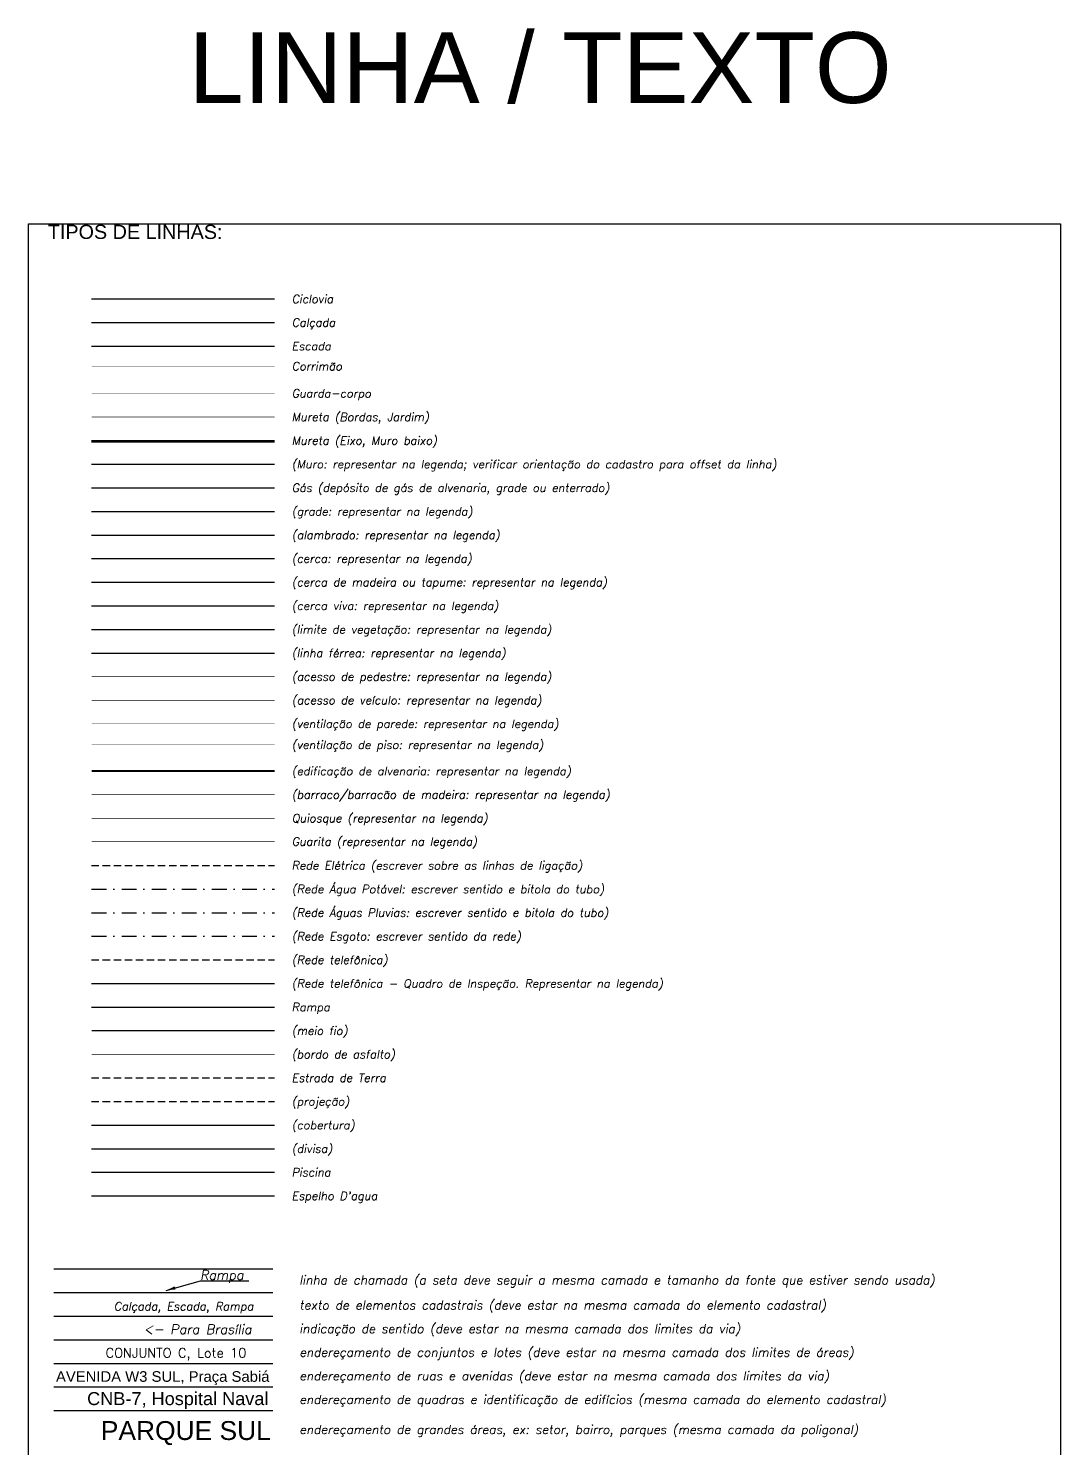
# Model space of a CAD drawing. Extents: x 190546 to 194941, y 8251022 to 8268833.
# Drawn here: x 190546.1 to 190721.1, y 8251432.2 to 8251672.8 of the extents above; entities that cross this region are included whole.
import ezdxf
from ezdxf.enums import TextEntityAlignment as Align

# ---------------------------------------------------------------- set-up
doc = ezdxf.new("R2010")
doc.units = 0
doc.header["$LTSCALE"] = 10
doc.header["$MEASUREMENT"] = 0
for name, pattern in [('CONTINUO', [0]), ('DASHDOT2', [0.5, 0.25, -0.125, 0, -0.125]), ('HIDDEN2', [0.1875, 0.125, -0.0625])]:
    doc.linetypes.add(name, pattern=pattern)
for name, color, linetype in [('TOP-ACESSO_DE_PEDESTRE', 53, 'CONTINUOUS'), ('TOP-ACESSO_DE_VEICULOS', 90, 'CONTINUOUS'), ('TOP-ALAMBRADO', 157, 'ALAMBRADO'), ('TOP-BORDO_DE_ASFALTO', 251, 'CONTINUOUS'), ('TOP-CALÇADA', 1, 'CONTINUOUS'), ('TOP-CERCA', 7, 'CERCA'), ('TOP-CERCA_DE_MADEIRA-TAPUM', 24, 'CERCA_MADEIRA'), ('TOP-CERCA_VIVA', 94, 'CERCA_VIVA'), ('TOP-CICLOVIA', 36, 'CONTINUOUS'), ('TOP-COBERTURA', 242, 'CONTINUOUS'), ('TOP-CORRIMÃO', 163, 'CONTINUOUS'), ('TOP-DEPÓSITO_DE_GÁS', 230, 'CONTINUOUS'), ('TOP-DIVISA', 2, 'CONTINUOUS'), ('TOP-EDICAÇÃO-MADEIRA', 26, 'CONTINUOUS'), ('TOP-EDIFICAÇÃO-ALVENARIA', 184, 'CONTINUOUS'), ('TOP-ESCADA', 152, 'CONTINUOUS'), ('TOP-ESPELHO_D_ÁGUA', 152, 'CONTINUOUS'), ('TOP-ESTRADA_DE_TERRA', 24, 'HIDDEN2'), ('TOP-GRADE', 167, 'GRADE'), ('TOP-GUARDA_CORPO', 161, 'CONTINUOUS'), ('TOP-GUARITA', 187, 'CONTINUOUS'), ('TOP-LIMITE_DE_VEGETAÇÃO', 80, 'LIMITE_VEGET'), ('TOP-LINHA_FÉRREA', 147, 'ESTRADA_FERRO'), ('TOP-MEIO_FIO', 7, 'CONTINUOUS'), ('TOP-MURETA', 20, 'CONTINUOUS'), ('TOP-MURETA_JARDIM', 7, 'CONTINUOUS'), ('TOP-MURO', 3, 'CONTINUOUS'), ('TOP-PISCINA', 130, 'CONTINUOUS'), ('TOP-PROJEÇÃO', 206, 'HIDDEN2'), ('TOP-QUIOSQUE', 20, 'CONTINUOUS'), ('TOP-RAMPA', 172, 'CONTINUOUS'), ('TOP-REDE_ELÉTRICA', 10, 'HIDDEN2'), ('TOP-REDE_ESGOTO', 34, 'DASHDOT2'), ('TOP-REDE_TELEFONICA', 30, 'HIDDEN2'), ('TOP-REDE_TELEFONICA-_QUADR', 30, 'CONTINUOUS'), ('TOP-REDE_ÁGUA_POTÁVEL', 131, 'DASHDOT2'), ('TOP-REDE_ÁGUAS_PLUVIAIS', 170, 'DASHDOT2'), ('TOP-URB', 250, 'CONTINUOUS'), ('TOP-VENTILAÇÃO_DE_PAREDE', 142, 'CONTINUOUS'), ('TOP-VENTILAÇÃO_DE_PISO', 144, 'CONTINUO')]:
    doc.layers.add(name, color=color, linetype=linetype)
doc.styles.add('ARIAL', font='arial.ttf', dxfattribs={"height": 1.1})
doc.styles.add('ROMANS', font='romans', dxfattribs={"height": 0.2})
doc.styles.get("Standard").update_dxf_attribs({"font": 'txt.shx'})
doc.linetypes.add('ALAMBRADO', pattern='A,1,-0.04,["=",STANDARD,S=0.2,R=0,X=-0.025,Y=-0.1],-0.123', length=1.163)
doc.linetypes.add('CERCA', pattern='A,1,-0.04,["X",STANDARD,S=0.1,R=0,X=-0.025,Y=-0.05],-0.05', length=1.09)
doc.linetypes.add('CERCA_MADEIRA', pattern='A,1,-0.04,["//",STANDARD,S=0.1,R=0,X=-0.025,Y=-0.05],-0.16', length=1.2)
doc.linetypes.add('CERCA_VIVA', pattern='A,1,-0.05,[133,ltypeshp.shx,S=0.05,R=0,X=-0.05,Y=0],-0.05', length=1.1)
doc.linetypes.add('ESTRADA_FERRO', pattern='A,1,-0.01,["l",STANDARD,S=0.5,R=0,X=-0.1,Y=-0.25]', length=1.01)
doc.linetypes.add('GRADE', pattern='A,1,-0.04,["#",STANDARD,S=0.2,R=90,X=0.18,Y=-0.066],-0.2', length=1.24)
doc.linetypes.add('LIMITE_VEGET', pattern='A,1,-0.05,["V",STANDARD,S=0.1,R=0,X=-0.05,Y=-0.1],-0.05', length=1.1)
doc.dimstyles.get("Standard").update_dxf_attribs({"dimtxt": 0.18, "dimasz": 0.18, "dimexe": 0.18, "dimexo": 0.0625, "dimgap": 0.09, "dimtad": 0, "dimtih": 1, "dimtoh": 1, "dimdec": 4, "dimzin": 0, "dimtxsty": 'STANDARD', "dimcen": 0.09, "dimazin": 3, "dimtfac": 1, "dimtdec": 4, "dimtofl": 0, "dimtmove": 0, "dimatfit": 3, "dimtolj": 1, "dimtzin": 0})

msp = doc.modelspace()

# ---------------------------------------------------------------- linework, layer by layer
at = {"layer": 'TOP-ACESSO_DE_PEDESTRE', "const_width": 0.12, "flags": 128}
msp.add_lwpolyline([(190556.8, 8251562.97), (190587.83, 8251562.97)], dxfattribs=at)
at = {"layer": 'TOP-ACESSO_DE_VEICULOS', "const_width": 0.12, "flags": 128}
msp.add_lwpolyline([(190556.8, 8251558.97), (190587.83, 8251558.97)], dxfattribs=at)
at = {"layer": 'TOP-ALAMBRADO'}
msp.add_lwpolyline([(190556.8, 8251586.97), (190587.83, 8251586.97)], dxfattribs=at)
at = {"layer": 'TOP-BORDO_DE_ASFALTO', "const_width": 0.1}
msp.add_lwpolyline([(190556.8, 8251498.97), (190587.83, 8251498.97)], dxfattribs=at)
at = {"layer": 'TOP-CALÇADA'}
msp.add_lwpolyline([(190556.8, 8251622.97), (190587.83, 8251622.97)], dxfattribs=at)
at = {"layer": 'TOP-CERCA', "ltscale": 1.4, "flags": 128}
msp.add_lwpolyline([(190556.8, 8251582.97), (190587.83, 8251582.97)], dxfattribs=at)
at = {"layer": 'TOP-CERCA_DE_MADEIRA-TAPUM'}
msp.add_lwpolyline([(190556.8, 8251578.97), (190587.83, 8251578.97)], dxfattribs=at)
at = {"layer": 'TOP-CERCA_VIVA'}
msp.add_lwpolyline([(190556.8, 8251574.97), (190587.83, 8251574.97)], dxfattribs=at)
at = {"layer": 'TOP-CICLOVIA'}
msp.add_line((190556.8, 8251626.97), (190587.83, 8251626.97), dxfattribs=at)
at = {"layer": 'TOP-COBERTURA'}
msp.add_lwpolyline([(190556.8, 8251486.97), (190587.83, 8251486.97)], dxfattribs=at)
at = {"layer": 'TOP-CORRIMÃO', "const_width": 0.05}
msp.add_lwpolyline([(190556.8, 8251615.57), (190587.83, 8251615.57)], dxfattribs=at)
at = {"layer": 'TOP-DEPÓSITO_DE_GÁS'}
msp.add_line((190556.8, 8251594.97), (190587.83, 8251594.97), dxfattribs=at)
at = {"layer": 'TOP-DIVISA'}
msp.add_lwpolyline([(190556.8, 8251482.97), (190587.83, 8251482.97)], dxfattribs=at)
at = {"layer": 'TOP-EDICAÇÃO-MADEIRA', "const_width": 0.1}
msp.add_lwpolyline([(190556.8, 8251542.97), (190587.83, 8251542.97)], dxfattribs=at)
at = {"layer": 'TOP-EDIFICAÇÃO-ALVENARIA', "const_width": 0.3}
msp.add_lwpolyline([(190556.8, 8251546.97), (190587.83, 8251546.97)], dxfattribs=at)
at = {"layer": 'TOP-ESCADA'}
msp.add_line((190556.8, 8251618.97), (190587.83, 8251618.97), dxfattribs=at)
at = {"layer": 'TOP-ESPELHO_D_ÁGUA'}
msp.add_lwpolyline([(190556.8, 8251474.97), (190587.83, 8251474.97)], dxfattribs=at)
at = {"layer": 'TOP-ESTRADA_DE_TERRA'}
msp.add_lwpolyline([(190556.8, 8251494.97), (190587.83, 8251494.97)], dxfattribs=at)
at = {"layer": 'TOP-GRADE'}
msp.add_lwpolyline([(190556.8, 8251590.97), (190587.83, 8251590.97)], dxfattribs=at)
at = {"layer": 'TOP-GUARDA_CORPO', "const_width": 0.05}
msp.add_lwpolyline([(190556.8, 8251610.97), (190587.83, 8251610.97)], dxfattribs=at)
at = {"layer": 'TOP-GUARITA', "linetype": 'CONTINUO', "const_width": 0.1}
msp.add_lwpolyline([(190556.8, 8251535.02), (190587.83, 8251535.02)], dxfattribs=at)
at = {"layer": 'TOP-LIMITE_DE_VEGETAÇÃO'}
msp.add_lwpolyline([(190556.8, 8251570.97), (190587.83, 8251570.97)], dxfattribs=at)
at = {"layer": 'TOP-LINHA_FÉRREA'}
msp.add_lwpolyline([(190556.8, 8251566.97), (190587.83, 8251566.97)], dxfattribs=at)
at = {"layer": 'TOP-MEIO_FIO', "const_width": 0.25}
msp.add_lwpolyline([(190556.8, 8251502.97), (190587.83, 8251502.97)], dxfattribs=at)
at = {"layer": 'TOP-MURETA'}
for points in [[(190556.8, 8251602.97), (190587.83, 8251602.97)], [(190556.8, 8251602.77), (190587.83, 8251602.77)]]:
    msp.add_lwpolyline(points, dxfattribs=at)
at = {"layer": 'TOP-MURETA_JARDIM', "const_width": 0.1}
msp.add_lwpolyline([(190556.8, 8251606.97), (190587.83, 8251606.97)], dxfattribs=at)
at = {"layer": 'TOP-MURO'}
msp.add_lwpolyline([(190556.8, 8251598.97), (190587.83, 8251598.97)], dxfattribs=at)
at = {"layer": 'TOP-PISCINA'}
msp.add_lwpolyline([(190556.8, 8251478.97), (190587.83, 8251478.97)], dxfattribs=at)
at = {"layer": 'TOP-PROJEÇÃO'}
msp.add_lwpolyline([(190556.8, 8251490.97), (190587.83, 8251490.97)], dxfattribs=at)
at = {"layer": 'TOP-QUIOSQUE', "const_width": 0.1}
msp.add_lwpolyline([(190556.8, 8251538.97), (190587.83, 8251538.97)], dxfattribs=at)
at = {"layer": 'TOP-RAMPA'}
msp.add_lwpolyline([(190556.8, 8251506.97), (190587.83, 8251506.97)], dxfattribs=at)
at = {"layer": 'TOP-REDE_ELÉTRICA'}
msp.add_lwpolyline([(190556.8, 8251530.97), (190587.83, 8251530.97)], dxfattribs=at)
at = {"layer": 'TOP-REDE_ESGOTO'}
msp.add_lwpolyline([(190556.8, 8251518.97), (190587.83, 8251518.97)], dxfattribs=at)
at = {"layer": 'TOP-REDE_TELEFONICA'}
msp.add_lwpolyline([(190556.8, 8251514.97), (190587.83, 8251514.97)], dxfattribs=at)
at = {"layer": 'TOP-REDE_TELEFONICA-_QUADR'}
msp.add_lwpolyline([(190556.8, 8251510.97), (190587.83, 8251510.97)], dxfattribs=at)
at = {"layer": 'TOP-REDE_ÁGUA_POTÁVEL'}
msp.add_lwpolyline([(190556.8, 8251526.97), (190587.83, 8251526.97)], dxfattribs=at)
at = {"layer": 'TOP-REDE_ÁGUAS_PLUVIAIS'}
msp.add_lwpolyline([(190556.8, 8251522.97), (190587.83, 8251522.97)], dxfattribs=at)
at = {"layer": 'TOP-URB', "ltscale": 1.4}
for p, q in [((190587.5, 8251462.54), (190550.41, 8251462.54)), ((190587.5, 8251458.54), (190550.41, 8251458.54)), ((190587.5, 8251454.54), (190550.41, 8251454.54)), ((190587.5, 8251450.54), (190550.41, 8251450.54)), ((190587.5, 8251446.54), (190550.41, 8251446.54)), ((190587.5, 8251442.54), (190550.41, 8251442.54)), ((190587.5, 8251438.54), (190550.41, 8251438.54))]:
    msp.add_line(p, q, dxfattribs=at)
msp.add_lwpolyline([(190546.08, 8251639.68), (190721.08, 8251639.68), (190721.08, 8251191.68), (190546.08, 8251191.68)], close=True, dxfattribs=at)
at = {"layer": 'TOP-VENTILAÇÃO_DE_PAREDE', "const_width": 0.1, "flags": 128}
msp.add_lwpolyline([(190556.8, 8251554.97), (190587.83, 8251554.97)], dxfattribs=at)
msp.add_lwpolyline([(190556.8, 8251554.97), (190587.83, 8251554.97)], dxfattribs=at)
at = {"layer": 'TOP-VENTILAÇÃO_DE_PISO', "color": 142, "const_width": 0.1, "flags": 128}
msp.add_lwpolyline([(190556.8, 8251551.41), (190587.83, 8251551.41)], dxfattribs=at)

# ---------------------------------------------------------------- texts
at = {"layer": 'TOP-ACESSO_DE_PEDESTRE', "color": 7, "style": 'ROMANS', "oblique": 10}
msp.add_text('(acesso de pedestre: representar na legenda)', height=1.4, dxfattribs=at).set_placement((190590.74, 8251562.27))
at = {"layer": 'TOP-ACESSO_DE_VEICULOS', "color": 7, "style": 'ROMANS', "oblique": 10}
msp.add_text('(acesso de veículo: representar na legenda)', height=1.4, dxfattribs=at).set_placement((190590.74, 8251558.27))
at = {"layer": 'TOP-ALAMBRADO', "color": 7, "style": 'ROMANS', "oblique": 10}
msp.add_text('(alambrado: representar na legenda)', height=1.4, dxfattribs=at).set_placement((190590.74, 8251586.27))
at = {"layer": 'TOP-BORDO_DE_ASFALTO', "style": 'ROMANS', "oblique": 10}
msp.add_text('(bordo de asfalto)', height=1.4, dxfattribs=at).set_placement((190590.74, 8251498.27))
at = {"layer": 'TOP-CALÇADA', "style": 'ROMANS', "oblique": 10}
msp.add_text('Calçada', height=1.4, dxfattribs=at).set_placement((190590.74, 8251622.27))
at = {"layer": 'TOP-CERCA', "color": 7, "ltscale": 1.4, "style": 'ROMANS', "oblique": 10}
msp.add_text('(cerca: representar na legenda)', height=1.4, dxfattribs=at).set_placement((190590.74, 8251582.27))
at = {"layer": 'TOP-CERCA_DE_MADEIRA-TAPUM', "color": 7, "style": 'ROMANS', "oblique": 10}
msp.add_text('(cerca de madeira ou tapume: representar na legenda)', height=1.4, dxfattribs=at).set_placement((190590.74, 8251578.27))
at = {"layer": 'TOP-CERCA_VIVA', "color": 7, "style": 'ROMANS', "oblique": 10}
msp.add_text('(cerca viva: representar na legenda)', height=1.4, dxfattribs=at).set_placement((190590.74, 8251574.27))
at = {"layer": 'TOP-CICLOVIA', "style": 'ROMANS', "oblique": 10}
msp.add_text('Ciclovia', height=1.4, dxfattribs=at).set_placement((190590.74, 8251626.27))
at = {"layer": 'TOP-COBERTURA', "style": 'ROMANS', "oblique": 10}
msp.add_text('(cobertura)', height=1.4, dxfattribs=at).set_placement((190590.74, 8251486.27))
at = {"layer": 'TOP-CORRIMÃO', "style": 'ROMANS', "oblique": 10}
msp.add_text('Corrimão', height=1.4, dxfattribs=at).set_placement((190590.74, 8251614.87))
at = {"layer": 'TOP-DEPÓSITO_DE_GÁS', "color": 7, "style": 'ROMANS', "oblique": 10}
msp.add_text('Gás (depósito de gás de alvenaria, grade ou enterrado)', height=1.4, dxfattribs=at).set_placement((190590.74, 8251594.27))
at = {"layer": 'TOP-DIVISA', "style": 'ROMANS', "oblique": 10}
msp.add_text('(divisa)', height=1.4, dxfattribs=at).set_placement((190590.74, 8251482.27))
at = {"layer": 'TOP-EDIFICAÇÃO-ALVENARIA', "color": 7, "style": 'ROMANS', "oblique": 10}
for s, p in [('(edificação de alvenaria: representar na legenda)', (190590.74, 8251546.27)), ('(barraco/barracão de madeira: representar na legenda)', (190590.74, 8251542.27))]:
    msp.add_text(s, height=1.4, dxfattribs=at).set_placement(p)
at = {"layer": 'TOP-ESCADA', "style": 'ROMANS', "oblique": 10}
msp.add_text('Escada', height=1.4, dxfattribs=at).set_placement((190590.74, 8251618.27))
at = {"layer": 'TOP-ESPELHO_D_ÁGUA', "style": 'ROMANS', "oblique": 10}
msp.add_text("Espelho D'agua", height=1.4, dxfattribs=at).set_placement((190590.74, 8251474.27))
at = {"layer": 'TOP-ESTRADA_DE_TERRA', "style": 'ROMANS', "oblique": 10}
msp.add_text('Estrada de Terra', height=1.4, dxfattribs=at).set_placement((190590.74, 8251494.27))
at = {"layer": 'TOP-GRADE', "color": 7, "style": 'ROMANS', "oblique": 10}
msp.add_text('(grade: representar na legenda)', height=1.4, dxfattribs=at).set_placement((190590.74, 8251590.27))
at = {"layer": 'TOP-GUARDA_CORPO', "style": 'ROMANS', "oblique": 10}
msp.add_text('Guarda-corpo', height=1.4, dxfattribs=at).set_placement((190590.74, 8251610.27))
at = {"layer": 'TOP-GUARITA', "color": 7, "style": 'ROMANS', "oblique": 10}
msp.add_text('Guarita (representar na legenda)', height=1.4, dxfattribs=at).set_placement((190590.74, 8251534.32))
at = {"layer": 'TOP-LIMITE_DE_VEGETAÇÃO', "color": 7, "style": 'ROMANS', "oblique": 10}
msp.add_text('(limite de vegetação: representar na legenda)', height=1.4, dxfattribs=at).set_placement((190590.74, 8251570.27))
at = {"layer": 'TOP-LINHA_FÉRREA', "color": 7, "style": 'ROMANS', "oblique": 10}
msp.add_text('(linha férrea: representar na legenda)', height=1.4, dxfattribs=at).set_placement((190590.74, 8251566.27))
at = {"layer": 'TOP-MEIO_FIO', "style": 'ROMANS', "oblique": 10}
msp.add_text('(meio fio)', height=1.4, dxfattribs=at).set_placement((190590.74, 8251502.27))
at = {"layer": 'TOP-MURETA', "color": 7, "style": 'ROMANS', "oblique": 10}
msp.add_text('Mureta (Eixo, Muro baixo)', height=1.4, dxfattribs=at).set_placement((190590.74, 8251602.27))
at = {"layer": 'TOP-MURETA_JARDIM', "color": 7, "style": 'ROMANS', "oblique": 10}
msp.add_text('Mureta (Bordas, Jardim)', height=1.4, dxfattribs=at).set_placement((190590.74, 8251606.27))
at = {"layer": 'TOP-MURO', "color": 7, "style": 'ROMANS', "oblique": 10}
msp.add_text('(Muro: representar na legenda; verificar orientação do cadastro para offset da linha)', height=1.4, dxfattribs=at).set_placement((190590.74, 8251598.27))
at = {"layer": 'TOP-PISCINA', "style": 'ROMANS', "oblique": 10}
msp.add_text('Piscina', height=1.4, dxfattribs=at).set_placement((190590.74, 8251478.27))
at = {"layer": 'TOP-PROJEÇÃO', "style": 'ROMANS', "oblique": 10}
msp.add_text('(projeção)', height=1.4, dxfattribs=at).set_placement((190590.74, 8251490.27))
at = {"layer": 'TOP-QUIOSQUE', "color": 7, "style": 'ROMANS', "oblique": 10}
msp.add_text('Quiosque (representar na legenda)', height=1.4, dxfattribs=at).set_placement((190590.74, 8251538.27))
at = {"layer": 'TOP-RAMPA', "style": 'ROMANS', "oblique": 10}
msp.add_text('Rampa', height=1.4, dxfattribs=at).set_placement((190590.74, 8251506.27))
at = {"layer": 'TOP-REDE_ELÉTRICA', "style": 'ROMANS', "oblique": 10}
msp.add_text('Rede Elétrica (escrever sobre as linhas de ligação)', height=1.4, dxfattribs=at).set_placement((190590.74, 8251530.27))
at = {"layer": 'TOP-REDE_ESGOTO', "style": 'ROMANS', "oblique": 10}
msp.add_text('(Rede Esgoto: escrever sentido da rede)', height=1.4, dxfattribs=at).set_placement((190590.74, 8251518.27))
at = {"layer": 'TOP-REDE_TELEFONICA', "style": 'ROMANS', "oblique": 10}
for s, p in [('(Rede telefônica)', (190590.74, 8251514.27)), ('(Rede telefônica - Quadro de Inspeção. Representar na legenda)', (190590.74, 8251510.27))]:
    msp.add_text(s, height=1.4, dxfattribs=at).set_placement(p)
at = {"layer": 'TOP-REDE_ÁGUA_POTÁVEL', "style": 'ROMANS', "oblique": 10}
msp.add_text('(Rede Água Potável: escrever sentido e bitola do tubo)', height=1.4, dxfattribs=at).set_placement((190590.74, 8251526.27))
at = {"layer": 'TOP-REDE_ÁGUAS_PLUVIAIS', "style": 'ROMANS', "oblique": 10}
msp.add_text('(Rede Águas Pluvias: escrever sentido e bitola do tubo)', height=1.4, dxfattribs=at).set_placement((190590.74, 8251522.27))
at = {"layer": 'TOP-URB', "color": 4, "style": 'ARIAL'}
msp.add_text('LINHA / TEXTO', height=12, dxfattribs=at).set_placement((190632.84, 8251660.18), align=Align.CENTER)
at = {"layer": 'TOP-URB', "style": 'ARIAL'}
msp.add_text('TIPOS DE LINHAS: ', height=2.4, rotation=359.9751, dxfattribs=at).set_placement((190564.65, 8251637.14), align=Align.CENTER)
at = {"layer": 'TOP-URB', "ltscale": 1.4, "style": 'ROMANS', "oblique": 10}
for s, height, p in [('Rampa', 1.6, (190575.19, 8251460.76)), ('linha de chamada (a seta deve seguir a mesma camada e tamanho da fonte que estiver sendo usada)', 1.5, (190592.03, 8251459.97)), ('Calçada, Escada, Rampa', 1.4, (190560.6, 8251455.57)), ('texto de elementos cadastrais (deve estar na mesma camada do elemento cadastral)', 1.5, (190592.03, 8251455.72)), ('<- Para Brasília', 1.6, (190565.63, 8251451.57)), ('indicação de sentido (deve estar na mesma camada dos limites da via)', 1.5, (190592.03, 8251451.72)), ('endereçamento de conjuntos e lotes (deve estar na mesma camada dos limites de áreas)', 1.5, (190592.03, 8251447.72)), ('endereçamento de ruas e avenidas (deve estar na mesma camada dos limites da via)', 1.5, (190592.03, 8251443.72)), ('endereçamento de quadras e identificação de edifícios (mesma camada do elemento cadastral)', 1.5, (190592.03, 8251439.72)), ('endereçamento de grandes áreas, ex: setor, bairro, parques (mesma camada da poligonal)', 1.5, (190592.03, 8251434.63))]:
    msp.add_text(s, height=height, dxfattribs=at).set_placement(p)
at = {"layer": 'TOP-URB', "ltscale": 1.4}
for s, height, style, p in [('CONJUNTO C, Lote 10', 1.6, 'ROMANS', (190559.18, 8251447.57)), ('AVENIDA W3 SUL, Praça Sabiá', 1.8, 'ARIAL', (190550.76, 8251443.47)), ('CNB-7, Hospital Naval', 2.2, 'ARIAL', (190556.04, 8251439.52)), ('PARQUE SUL', 3.2, 'ARIAL', (190558.37, 8251433.61))]:
    msp.add_text(s, height=height, dxfattribs=dict(at, style=style)).set_placement(p)
at = {"layer": 'TOP-VENTILAÇÃO_DE_PAREDE', "color": 7, "style": 'ROMANS', "oblique": 10}
msp.add_text('(ventilação de parede: representar na legenda)', height=1.4, dxfattribs=at).set_placement((190590.74, 8251554.27))
msp.add_text('(ventilação de parede: representar na legenda)', height=1.4, dxfattribs=at).set_placement((190590.74, 8251554.27))
at = {"layer": 'TOP-VENTILAÇÃO_DE_PISO', "color": 7, "style": 'ROMANS', "oblique": 10}
msp.add_text('(ventilação de piso: representar na legenda)', height=1.4, dxfattribs=at).set_placement((190590.74, 8251550.71))

# ---------------------------------------------------------------- leaders
at = {"layer": 'TOP-URB', "ltscale": 1.4}
msp.add_leader([(190569.43, 8251458.96), (190575.28, 8251460.57), (190583.48, 8251460.57)], dimstyle='STANDARD', override={"dimasz": 1.6}, dxfattribs=at)

doc.saveas('drawing.dxf')
